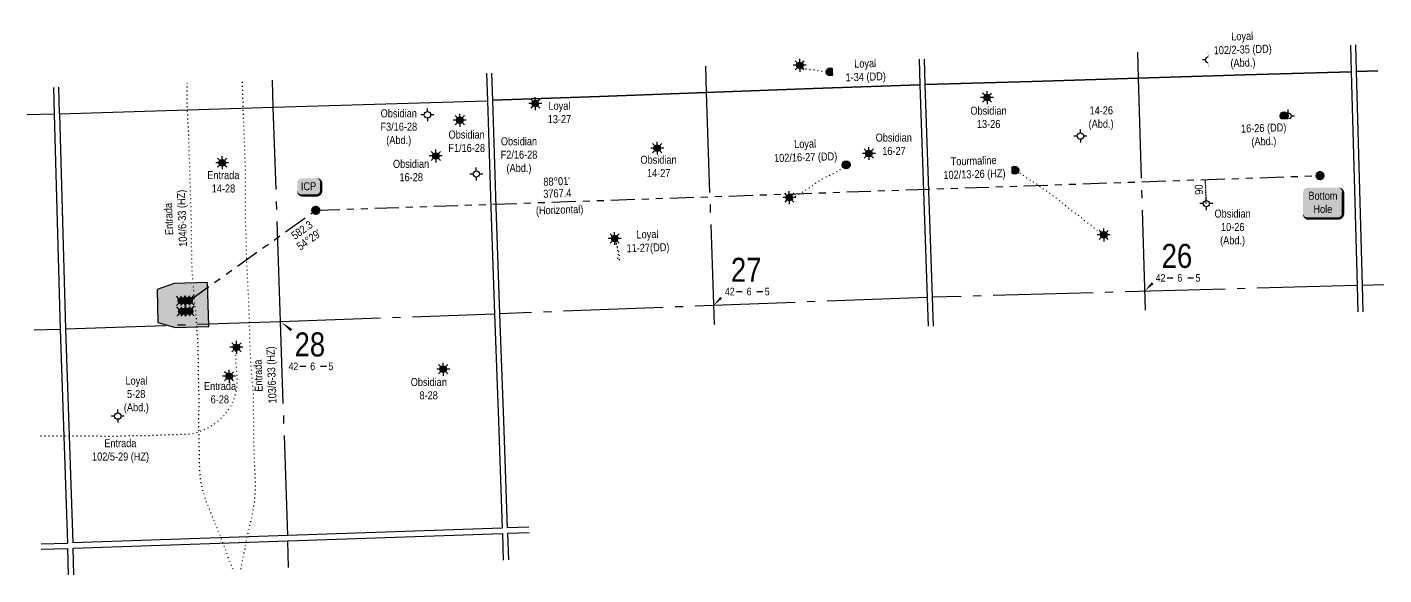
# Model space of a CAD drawing. Extents: x 634445 to 652632, y 5817173 to 5838663.
# Drawn here: x 634445 to 639530, y 5821839 to 5823893 of the extents above; entities that cross this region are included whole.
import ezdxf
from ezdxf.enums import TextEntityAlignment as Align

# ---------------------------------------------------------------- set-up
doc = ezdxf.new("R2010")
doc.units = 0
doc.header["$LTSCALE"] = 5
for name, pattern in [('foc-DOT', [1, 0.2, -0.8]), ('foc-DRILLPATH', [14.75, 6, -1.75, 1.75, -1.75, 1.75, -1.75]), ('foc-QUARTERLINE', [33, 25, -3, 2, -3]), ('foc-TIELINE', [1.875, 1.25, -0.625])]:
    doc.linetypes.add(name, pattern=pattern)
for name, color, linetype in [('10', 1, 'Continuous'), ('9', 3, 'Continuous'), ('AS-DRILL', 8, 'foc-DOT'), ('AS-DRILL-T', 8, 'Continuous'), ('C-WS-S', 8, 'Continuous'), ('CG-NOTES', 7, 'Continuous'), ('F-WS-S', 8, 'Continuous'), ('L-BD', 7, 'Continuous'), ('L-MON', 1, 'Continuous'), ('L-SEC', 7, 'Continuous'), ('L-SECLBL', 7, 'Continuous'), ('L-SECQ', 8, 'foc-QUARTERLINE'), ('P-PDRILLPATH', 12, 'foc-DRILLPATH'), ('P-PROPOSED', 10, 'Continuous'), ('P-PROPOSED-H', 21, 'Continuous'), ('T-TIE', 201, 'foc-TIELINE')]:
    doc.layers.add(name, color=color, linetype=linetype)
doc.layers.add('T-TIE-T', color=201, linetype='Continuous', lineweight=18)
doc.styles.add('80', font='ARIALN.TTF', dxfattribs={"height": 10})
doc.styles.add('80L', font='ARIALN.TTF', dxfattribs={"height": 10})
doc.styles.add('SIMPLEX', font='ARIALN.TTF')

# ---------------------------------------------------------------- blocks, each defined once
blk = doc.blocks.new('GAS')
h = blk.add_hatch(color=255)
h.dxf.hatch_style = 1
edge = h.paths.add_edge_path()
edge.add_arc((0, 0), 0.9, 0, 360)
for p, q in [((-0.81, 0), (-1.62, 0)), ((-0.57, 0.57), (-1.14, 1.14)), ((0, 0.81), (0, 1.62)), ((0.57, 0.57), (1.14, 1.14)), ((1.62, 0), (0.81, 0)), ((-0.57, -0.57), (-1.14, -1.14)), ((0, -0.81), (0, -1.62)), ((1.14, -1.14), (0.57, -0.57))]:
    blk.add_line(p, q)
blk.add_circle((0, 0), 0.8)
blk = doc.blocks.new('GABD')
for p, q in [((-0.81, 0), (-1.62, 0)), ((0, 0.81), (0, 1.62)), ((1.62, 0), (0.81, 0)), ((0, -0.81), (0, -1.62))]:
    blk.add_line(p, q)
blk.add_circle((0, 0), 0.8)
blk = doc.blocks.new('L-SECLBL')
at = {"layer": '9', "color": 7}
for p, q in [((-5.1, -27.8), (-12.3, -27.8)), ((20.7, -27.8), (13.5, -27.8))]:
    blk.add_line(p, q, dxfattribs=at)
at = {"layer": '10', "color": 2, "style": 'SIMPLEX'}
blk.add_attdef('SEC', text='', height=30, dxfattribs=at).set_placement((0, 0), align=Align.MIDDLE)
at = {"layer": '10', "color": 5, "style": '80L'}
blk.add_attdef('TWP', text='', height=9.5, dxfattribs=at).set_placement((-14.4, -27.4), align=Align.MIDDLE_RIGHT)
blk.add_attdef('RGE', text='', height=9.5, dxfattribs=at).set_placement((3.6, -27.4), align=Align.MIDDLE_CENTER)
blk.add_attdef('MER', text='', height=9.5, dxfattribs=at).set_placement((23.2, -27.4), align=Align.MIDDLE_LEFT)
blk = doc.blocks.new('plbh')
at = {"layer": 'L-MON'}
h = blk.add_hatch(color=255, dxfattribs=at)
h.dxf.hatch_style = 1
edge = h.paths.add_edge_path()
edge.add_arc((0, 0), 1.16, 0, 360)
h = blk.add_hatch(color=256, dxfattribs=at)
h.dxf.hatch_style = 1
h.paths.add_polyline_path([(-0.96, 0, 1), (0.96, 0, 1)])
h.paths.add_polyline_path([(0.91, 0, -1), (-0.91, 0, -1)], flags=16)
h.paths.add_polyline_path([(0.45, 0, -1), (-0.45, 0, -1)], flags=0)
h = blk.add_hatch(color=256, dxfattribs=at)
h.dxf.hatch_style = 1
h.paths.add_polyline_path([(-0.45, 0, 1), (0.45, 0, 1)])
h.paths.add_polyline_path([(0.4, 0, -1), (-0.4, 0, -1)], flags=16)
at = {"layer": 'L-MON', "color": 240}
for radius in [0.96, 0.91, 0.45, 0.4]:
    blk.add_circle((0, 0), radius, dxfattribs=at)
blk = doc.blocks.new('BH-Existing')
at = {"layer": 'AS-DRILL-T'}
h = blk.add_hatch(color=256, dxfattribs=at)
h.dxf.hatch_style = 1
edge = h.paths.add_edge_path()
edge.add_arc((0, 0), 0.5, 0, 360)
blk.add_circle((0, 0), 0.5, dxfattribs=at)
blk = doc.blocks.new('*U490')
h = blk.add_hatch(color=255)
edge = h.paths.add_edge_path()
edge.add_line((-9, -11.5), (9, -11.5))
edge.add_arc((9, -5.5), 6, 270, 360)
edge.add_line((15, -5.5), (15, 4))
edge.add_arc((9, 4), 6, 0, 90)
edge.add_line((9, 10), (-9, 10))
edge.add_arc((-9, 4), 6, 90, 180)
edge.add_line((-15, 4), (-15, -5.5))
edge.add_arc((-9, -5.5), 6, 180, 270)
at = {"color": 14, "flags": 128}
blk.add_lwpolyline([(-9, -11.5, 3, 3, 0), (9, -11.5, 3, 3, 0.414214), (15, -5.5, 3, 3, 0), (15, 4, 3, 0, 0.414214), (9, 10, 0, 0, 0), (-9, 10, 0, 0, 0.414214), (-15, 4, 0, 0, 0), (-15, -5.5, 0, 3, 0.414214)], format="xyseb", close=True, dxfattribs=at)
at = {"color": 14, "style": '80'}
blk.add_attdef('ENTER_TEXT_001', (-26.8, -4.9), '', height=10, dxfattribs=at)
blk = doc.blocks.new('*U489')
h = blk.add_hatch(color=255)
edge = h.paths.add_edge_path()
edge.add_line((-19, -20), (19, -20))
edge.add_arc((19, -14), 6, 270, 360)
edge.add_line((25, -14), (25, 12.5))
edge.add_arc((19, 12.5), 6, 0, 90)
edge.add_line((19, 18.5), (-19, 18.5))
edge.add_arc((-19, 12.5), 6, 90, 180)
edge.add_line((-25, 12.5), (-25, -14))
edge.add_arc((-19, -14), 6, 180, 270)
at = {"color": 14, "flags": 128}
blk.add_lwpolyline([(-19, -20, 3, 3, 0), (19, -20, 3, 3, 0.414214), (25, -14, 3, 3, 0), (25, 12.5, 3, 0, 0.414214), (19, 18.5, 0, 0, 0), (-19, 18.5, 0, 0, 0.414214), (-25, 12.5, 0, 0, 0), (-25, -14, 0, 3, 0.414214)], format="xyseb", close=True, dxfattribs=at)
at = {"color": 14, "style": '80'}
blk.add_attdef('ENTER_TEXT_001', (-26.8, -4.9), '', height=10, dxfattribs=at)
blk = doc.blocks.new('WC')
at = {"layer": 'L-MON'}
h = blk.add_hatch(color=255, dxfattribs=at)
h.dxf.hatch_style = 1
edge = h.paths.add_edge_path()
edge.add_arc((0, 0), 0.9, 0, 360)
at = {"layer": 'L-MON', "color": 240, "flags": 128}
for points in [[(-0.62, 0.5), (-1.23, 1.12)], [(0.52, 0.61), (1.13, 1.21)], [(-1.18, -1.18), (-0.56, -0.57)], [(1.16, -1.18), (0.56, -0.57)]]:
    blk.add_lwpolyline(points, dxfattribs=at)
at = {"layer": 'L-MON', "color": 240}
for radius in [0.8, 0.373]:
    blk.add_circle((0, 0), radius, dxfattribs=at)

msp = doc.modelspace()

# ---------------------------------------------------------------- hatches: boundary and pattern name
at = {"layer": 'P-PROPOSED-H'}
h = msp.add_hatch(color=256, dxfattribs=at)
h.dxf.hatch_style = 1
h.paths.add_polyline_path([(635121.341, 5822934.716), (634996.444, 5822931.174), (634932.053, 5822908.655), (634935.577, 5822785.041), (635001.081, 5822766.596), (635126.013, 5822769.826)])

# ---------------------------------------------------------------- linework, layer by layer
at = {"layer": 'AS-DRILL', "ltscale": 3, "flags": 128}
for points in [[(638874.343, 5823769.636), (638874.404, 5823769.617), (638874.865, 5823769.592), (638875.334, 5823769.616), (638875.842, 5823769.682), (638875.906, 5823769.874), (638875.456, 5823770.2), (638874.951, 5823770.365), (638874.426, 5823770.519), (638873.908, 5823770.762), (638873.57, 5823771.012), (638873.432, 5823770.938), (638873.33, 5823770.364), (638873.31, 5823769.703), (638873.29, 5823769.092), (638873.459, 5823768.808), (638874.067, 5823768.546), (638874.434, 5823768.338), (638874.485, 5823768.279), (638874.386, 5823768.266), (638874.145, 5823768.279), (638873.656, 5823768.243), (638873.374, 5823768.325), (638872.99, 5823768.743), (638872.568, 5823769.14), (638872.155, 5823769.547), (638872.021, 5823769.663), (638872.074, 5823769.565), (638872.657, 5823769.153), (638873.715, 5823769.256), (638874.118, 5823769.468), (638874.631, 5823769.725), (638875.028, 5823769.827), (638875.358, 5823769.827), (638875.377, 5823769.518), (638875.172, 5823769.031), (638874.785, 5823768.619), (638874.365, 5823768.606), (638873.524, 5823768.639), (638873.102, 5823768.686), (638872.966, 5823768.882), (638873.161, 5823769.058), (638873.367, 5823769.185), (638873.514, 5823769.29), (638873.622, 5823769.353), (638873.946, 5823769.533), (638874.298, 5823769.804), (638874.665, 5823770.226), (638875.006, 5823770.827), (638875.306, 5823771.496), (638875.575, 5823772.175), (638875.754, 5823772.841), (638875.764, 5823773.482), (638875.644, 5823774.128), (638875.512, 5823774.814), (638875.438, 5823775.603), (638875.4, 5823776.502), (638875.36, 5823777.461), (638875.281, 5823778.389), (638875.119, 5823779.395), (638874.891, 5823780.628), (638874.663, 5823782.172), (638874.472, 5823783.796), (638874.32, 5823785.453), (638874.174, 5823787.239), (638873.996, 5823789.104), (638873.752, 5823791.168), (638873.422, 5823793.408), (638873.081, 5823795.679), (638872.75, 5823797.93), (638872.397, 5823800.29), (638872.068, 5823802.801), (638871.77, 5823805.303), (638871.485, 5823807.705), (638871.481, 5823807.746)], [(637341.04, 5823749.555), (637340.038, 5823746.682), (637339.974, 5823746.49), (637339.378, 5823745.041), (637338.607, 5823744.107), (637338.082, 5823743.61), (637337.53, 5823743.013), (637336.754, 5823742.549), (637335.696, 5823742.466), (637334.515, 5823742.49), (637333.348, 5823742.054), (637332.142, 5823741.566), (637332.023, 5823741.533), (637331.984, 5823741.501), (637331.964, 5823741.491), (637331.976, 5823741.441), (637332.037, 5823741.393), (637332.189, 5823741.358), (637332.399, 5823741.354), (637332.68, 5823741.333), (637333.032, 5823741.254), (637333.465, 5823741.177), (637333.978, 5823741.093), (637334.6, 5823741.022), (637335.342, 5823740.975), (637336.204, 5823740.911), (637337.138, 5823740.82), (637338.153, 5823740.661), (637339.261, 5823740.425), (637340.422, 5823740.091), (637341.654, 5823739.699), (637342.956, 5823739.349), (637344.295, 5823739.06), (637345.594, 5823738.79), (637347.106, 5823738.427), (637348.648, 5823738.064), (637350.299, 5823737.735), (637352.048, 5823737.469), (637353.866, 5823737.245), (637355.703, 5823737.031), (637357.591, 5823736.799), (637359.57, 5823736.56), (637361.688, 5823736.316), (637363.968, 5823736.036), (637366.418, 5823735.741), (637369.039, 5823735.442), (637371.768, 5823735.176), (637374.589, 5823734.883), (637377.49, 5823734.572), (637380.4, 5823734.282), (637383.219, 5823734.019), (637385.937, 5823733.803), (637388.515, 5823733.592), (637390.994, 5823733.338), (637393.435, 5823733.034), (637395.867, 5823732.668), (637398.291, 5823732.263), (637400.644, 5823731.865), (637402.908, 5823731.455), (637405.112, 5823731.033), (637407.265, 5823730.629), (637409.398, 5823730.255), (637411.551, 5823729.871), (637413.775, 5823729.459), (637416.028, 5823729.049), (637418.283, 5823728.608), (637420.568, 5823728.159), (637422.852, 5823727.749), (637425.013, 5823727.415), (637427.021, 5823727.177), (637428.9, 5823726.915), (637430.702, 5823726.56), (637432.425, 5823726.183), (637434.046, 5823725.853), (637435.564, 5823725.59), (637436.961, 5823725.383), (637438.287, 5823725.224), (637439.544, 5823725.012), (637440.673, 5823724.747), (637441.701, 5823724.489), (637442.668, 5823724.289), (637443.583, 5823724.137), (637444.447, 5823724.033), (637445.18, 5823723.946), (637445.723, 5823723.843), (637446.097, 5823723.714), (637446.372, 5823723.573), (637446.627, 5823723.4), (637446.883, 5823723.228), (637447.137, 5823723.076), (637447.402, 5823722.944), (637447.666, 5823722.822), (637448.101, 5823722.655), (637454.354, 5823724.269), (637455.125, 5823724.913)], [(635215.858, 5821859.816), (635214.828, 5821862.923), (635212.806, 5821868.874), (635210.63, 5821874.971), (635208.31, 5821881.173), (635205.847, 5821887.491), (635203.3, 5821893.927), (635200.708, 5821900.531), (635198.155, 5821907.166), (635195.598, 5821913.942), (635193.067, 5821920.828), (635190.459, 5821927.962), (635187.703, 5821935.352), (635184.914, 5821942.84), (635182.154, 5821950.36), (635179.359, 5821958.048), (635176.501, 5821965.815), (635173.532, 5821973.639), (635170.412, 5821981.497), (635167.17, 5821989.412), (635163.852, 5821997.515), (635160.5, 5822005.747), (635157.097, 5822013.997), (635153.602, 5822022.345), (635150.081, 5822030.872), (635146.652, 5822039.342), (635143.185, 5822048.07), (635139.707, 5822056.838), (635136.206, 5822065.676), (635134.559, 5822069.848), (635128.507, 5822084.941), (635128.258, 5822085.563), (635124.945, 5822093.817), (635121.381, 5822102.782), (635117.886, 5822111.77), (635114.569, 5822120.834), (635111.381, 5822129.941), (635110.997, 5822131.05), (635108.351, 5822139.103), (635105.61, 5822148.284), (635103.096, 5822157.602), (635100.79, 5822166.966), (635098.918, 5822175.563), (635098.742, 5822176.408), (635096.972, 5822185.919), (635095.541, 5822195.449), (635094.399, 5822205.039), (635093.503, 5822214.446), (635092.373, 5822230.879), (635092.227, 5822233.676), (635091.491, 5822252.613), (635091.156, 5822271.851), (635091.13, 5822275.662), (635090.879, 5822291.142), (635090.564, 5822310.401), (635090.436, 5822321.512), (635090.355, 5822329.424), (635090.081, 5822348.614), (635089.718, 5822366.822), (635089.698, 5822367.451), (635089.162, 5822386.404), (635088.787, 5822405.311), (635088.777, 5822411.884), (635088.902, 5822424.203), (635089.201, 5822443.011), (635089.398, 5822456.593), (635089.475, 5822461.928), (635089.569, 5822480.9), (635089.486, 5822499.716), (635089.382, 5822512.369), (635089.267, 5822518.438), (635088.78, 5822537.392), (635088.32, 5822556.147), (635088.285, 5822558.297), (635088.008, 5822574.936), (635087.861, 5822593.27), (635087.862, 5822593.9), (635087.676, 5822612.513), (635087.438, 5822626.562), (635087.368, 5822631.192), (635087.043, 5822650.091), (635086.774, 5822661.228), (635086.577, 5822669.006), (635086.166, 5822687.802), (635085.984, 5822695.09), (635085.528, 5822706.771), (635084.521, 5822725.409), (635084.239, 5822730.083), (635083.388, 5822744.244), (635082.151, 5822762.855), (635082.012, 5822764.811), (635080.84, 5822781.643), (635080.181, 5822791.118), (635079.53, 5822799.682), (635078.66, 5822810.21), (635076.872, 5822828.845), (635076.303, 5822834.42), (635075.023, 5822847.857), (635074.233, 5822856.727), (635073.35, 5822866.705), (635071.591, 5822885.36), (635070.984, 5822891.525), (635070.694, 5822894.467), (635068.789, 5822913.678), (635068.702, 5822914.566), (635067.062, 5822932.944), (635065.875, 5822948.966), (635065.657, 5822952.161), (635064.541, 5822971.095), (635063.971, 5822983.274), (635063.696, 5822990.339), (635063.092, 5823006.898), (635062.978, 5823009.636), (635062.352, 5823028.916), (635062.084, 5823041.333), (635061.986, 5823048.183), (635061.764, 5823067.305), (635061.708, 5823075.418), (635061.687, 5823086.602), (635061.679, 5823099.048), (635061.659, 5823105.94), (635061.502, 5823125.254), (635061.411, 5823132.855), (635061.268, 5823144.446), (635061.104, 5823156.437), (635060.982, 5823163.736), (635060.601, 5823182.824), (635060.436, 5823190.542), (635060.197, 5823202.03), (635059.552, 5823221.249), (635059.391, 5823224.896), (635058.768, 5823240.444), (635058.51, 5823247.95), (635058.113, 5823259.673), (635057.486, 5823278.973), (635057.362, 5823282.711), (635056.874, 5823298.094), (635056.349, 5823317.016), (635056.34, 5823317.286), (635055.884, 5823336.571), (635055.447, 5823350.935), (635055.257, 5823355.871), (635054.419, 5823375.175), (635053.923, 5823385.894), (635053.532, 5823394.456), (635052.836, 5823413.734), (635052.399, 5823431.389), (635052.359, 5823433.039), (635051.852, 5823452.342), (635051.247, 5823471.563), (635051.092, 5823475.98), (635050.621, 5823490.823), (635049.947, 5823510.011), (635049.452, 5823521.361), (635049.078, 5823529.353), (635048.021, 5823548.64), (635046.815, 5823567.592), (635046.794, 5823567.952), (635045.856, 5823587.252), (635045.068, 5823606.577), (635044.792, 5823613.362), (635044.601, 5823625.872), (635044.646, 5823645.132), (635044.869, 5823658.835), (635045.044, 5823664.263), (635045.712, 5823682.819)], [(635246.24, 5821860.846), (635246.523, 5821862.204), (635247.903, 5821868.799), (635249.344, 5821875.716), (635250.768, 5821882.822), (635252.188, 5821890.089), (635253.662, 5821897.527), (635255.212, 5821905.128), (635256.796, 5821912.92), (635258.406, 5821920.822), (635260.114, 5821928.808), (635261.82, 5821936.853), (635263.492, 5821945.058), (635265.04, 5821953.379), (635266.475, 5821961.766), (635267.967, 5821970.266), (635269.644, 5821978.941), (635271.528, 5821987.732), (635273.618, 5821996.64), (635275.807, 5822005.58), (635278.043, 5822014.623), (635280.187, 5822023.752), (635282.237, 5822032.989), (635283.353, 5822038.075), (635284.275, 5822042.305), (635286.31, 5822051.701), (635288.295, 5822061.086), (635291.008, 5822074.534), (635294.44, 5822093.578), (635297.269, 5822112.733), (635299.358, 5822131.875), (635300.672, 5822151.164), (635301.224, 5822170.51), (635300.972, 5822189.671), (635300.246, 5822208.938), (635299.388, 5822228.26), (635298.375, 5822247.418), (635297.338, 5822266.706), (635296.571, 5822285.991), (635296.034, 5822305.304), (635295.575, 5822324.639), (635295.257, 5822343.978), (635295.069, 5822363.321), (635294.851, 5822382.664), (635294.613, 5822401.996), (635294.456, 5822421.3), (635294.169, 5822440.6), (635293.791, 5822459.927), (635293.645, 5822478.892), (635293.615, 5822497.629), (635293.098, 5822516.582), (635291.852, 5822535.513), (635290.211, 5822554.272), (635288.458, 5822573.097), (635286.926, 5822591.89), (635285.729, 5822610.522), (635284.585, 5822629.366), (635283.474, 5822648.131), (635282.521, 5822666.96), (635281.567, 5822685.83), (635280.631, 5822704.75), (635280.144, 5822723.724), (635279.907, 5822742.696), (635279.461, 5822761.311), (635278.915, 5822780.233), (635278.363, 5822799.045), (635277.676, 5822817.693), (635276.919, 5822836.658), (635276.27, 5822855.688), (635275.573, 5822874.655), (635274.61, 5822893.815), (635273.528, 5822912.621), (635272.509, 5822931.628), (635271.524, 5822950.527), (635270.518, 5822969.465), (635269.661, 5822988.428), (635268.824, 5823007.381), (635267.96, 5823026.274), (635267.462, 5823045.577), (635267.204, 5823064.929), (635266.816, 5823084.256), (635266.268, 5823103.598), (635265.51, 5823122.924), (635264.701, 5823142.288), (635264.102, 5823161.629), (635263.849, 5823180.81), (635263.812, 5823200.128), (635263.844, 5823219.458), (635263.946, 5823238.81), (635264.018, 5823258.141), (635264.03, 5823277.49), (635264.011, 5823296.859), (635263.962, 5823316.206), (635263.814, 5823335.551), (635263.491, 5823354.73), (635262.998, 5823373.894), (635262.399, 5823393.254), (635261.721, 5823412.583), (635261.164, 5823431.885), (635260.639, 5823451.098), (635259.981, 5823470.427), (635259.195, 5823489.701), (635258.299, 5823508.973), (635257.351, 5823528.283), (635256.464, 5823547.585), (635255.756, 5823566.893), (635255.178, 5823586.224), (635254.611, 5823605.546), (635254.072, 5823624.898), (635253.595, 5823644.203), (635253.076, 5823663.556), (635252.478, 5823682.877), (635252.292, 5823689.565)], [(639171.005, 5823559.037), (639171.034, 5823559.058), (639171.091, 5823559.16), (639171.189, 5823559.233), (639171.365, 5823559.058), (639171.485, 5823559.062), (639171.512, 5823558.823), (639171.445, 5823558.721), (639171.582, 5823558.515), (639171.499, 5823558.282), (639171.432, 5823558.18), (639171.578, 5823557.985), (639171.485, 5823557.751), (639171.632, 5823557.556), (639171.619, 5823557.315), (639171.367, 5823557.047), (639171.275, 5823556.814), (639171.058, 5823556.377), (639171.001, 5823556.276), (639170.862, 5823555.931), (639170.6, 5823555.673), (639170.359, 5823555.705), (639170.238, 5823555.731), (639170.171, 5823555.629), (639170.145, 5823555.508), (639169.991, 5823555.314), (639169.569, 5823555.06), (639169.328, 5823555.073), (639169.076, 5823554.805), (639168.804, 5823554.556), (639168.65, 5823554.371), (639168.227, 5823554.118), (639167.737, 5823554.133), (639167.366, 5823554.161), (639167.124, 5823554.213), (639166.766, 5823554.132), (639166.396, 5823554.121), (639166.148, 5823554.393), (639165.73, 5823554.64), (639165.376, 5823554.759), (639164.92, 5823554.925), (639164.614, 5823555.136), (639164.131, 5823555.231), (639163.641, 5823555.205), (639163.153, 5823555.14), (639162.679, 5823555.245), (639162.28, 5823555.543), (639161.945, 5823555.683), (639161.556, 5823555.981), (639161.135, 5823556.308), (639160.715, 5823556.635), (639160.304, 5823556.972), (639159.884, 5823557.299), (639159.463, 5823557.626), (639159.043, 5823557.953), (639158.633, 5823558.28), (639158.212, 5823558.607), (639157.792, 5823558.934), (639157.371, 5823559.261), (639156.961, 5823559.589), (639156.541, 5823559.916), (639156.223, 5823560.166)], [(637301.72, 5823253.416), (637301.983, 5823253.014), (637303.816, 5823251), (637306.488, 5823248.381), (637308.297, 5823246.506), (637310.431, 5823246.412), (637312.279, 5823247.139), (637314.517, 5823248.209), (637315.517, 5823249.2), (637315.563, 5823249.331), (637315.618, 5823249.493), (637315.732, 5823249.697), (637315.914, 5823249.943), (637316.155, 5823250.25), (637316.474, 5823250.61), (637316.852, 5823251.002), (637317.289, 5823251.426), (637317.785, 5823251.881), (637318.399, 5823252.41), (637319.13, 5823253.043), (637319.947, 5823253.789), (637320.872, 5823254.628), (637321.885, 5823255.529), (637322.957, 5823256.443), (637324.03, 5823257.336), (637325.104, 5823258.19), (637326.207, 5823259.094), (637327.319, 5823260.029), (637328.442, 5823260.914), (637329.556, 5823261.769), (637330.669, 5823262.644), (637331.854, 5823263.491), (637333.268, 5823264.365), (637336.475, 5823266.124), (637340.573, 5823268.192), (637342.791, 5823269.281), (637344.929, 5823270.347), (637346.907, 5823271.389), (637348.795, 5823272.457), (637350.79, 5823273.649), (637352.891, 5823274.935), (637355.021, 5823276.261), (637357.141, 5823277.607), (637359.31, 5823278.955), (637361.499, 5823280.323), (637365.902, 5823283.2), (637367.901, 5823284.562), (637370.026, 5823286.049), (637372.152, 5823287.515), (637374.209, 5823288.929), (637376.238, 5823290.312), (637380.376, 5823293.011), (637384.656, 5823295.685), (637388.826, 5823298.344), (637392.743, 5823301.097), (637394.59, 5823302.504), (637396.466, 5823303.963), (637398.421, 5823305.474), (637400.445, 5823306.987), (637402.549, 5823308.503), (637406.961, 5823311.44), (637411.438, 5823314.189), (637415.85, 5823316.797), (637420.292, 5823319.385), (637424.624, 5823321.99), (637428.786, 5823324.579), (637432.765, 5823326.933), (637436.581, 5823329.072), (637440.287, 5823331.207), (637444.276, 5823333.251), (637448.799, 5823335.172), (637453.282, 5823337.081), (637457.317, 5823338.906), (637459.192, 5823339.764), (637461.114, 5823340.684), (637463.125, 5823341.667), (637465.185, 5823342.661), (637467.285, 5823343.666), (637469.396, 5823344.652), (637471.495, 5823345.677), (637475.872, 5823348.133), (637480.421, 5823350.835), (637484.873, 5823353.423), (637489.127, 5823355.956), (637493.2, 5823358.512), (637497.034, 5823361.022), (637500.48, 5823363.469), (637502.884, 5823365.324), (637503.548, 5823365.865), (637506.296, 5823368.241), (637508.766, 5823370.538), (637510.98, 5823372.708), (637513.087, 5823374.814), (637514.805, 5823376.517)], [(638480.443, 5823113.601), (638480.422, 5823113.631), (638478.439, 5823114.97), (638477.428, 5823115.329), (638477.277, 5823115.334), (638477.112, 5823115.169), (638476.691, 5823114.575), (638475.544, 5823114.44), (638474.745, 5823114.745), (638474.639, 5823115.252), (638474.616, 5823115.351), (638474.584, 5823115.4), (638474.492, 5823115.447), (638474.199, 5823115.568), (638473.803, 5823115.746), (638473.296, 5823115.951), (638472.728, 5823116.203), (638472.056, 5823116.572), (638471.291, 5823117.069), (638470.423, 5823117.622), (638469.494, 5823118.233), (638468.532, 5823118.894), (638467.53, 5823119.613), (638466.436, 5823120.359), (638465.273, 5823121.094), (638464.029, 5823121.845), (638462.712, 5823122.695), (638461.36, 5823123.693), (638460.064, 5823124.833), (638458.745, 5823126.073), (638457.344, 5823127.35), (638455.923, 5823128.667), (638454.419, 5823130.041), (638452.823, 5823131.512), (638451.166, 5823132.981), (638449.469, 5823134.469), (638447.779, 5823136.057), (638446.025, 5823137.763), (638444.449, 5823139.235), (638442.121, 5823141.384), (638440.079, 5823143.341), (638437.956, 5823145.316), (638435.717, 5823147.207), (638433.379, 5823149.036), (638431.196, 5823150.679), (638428.362, 5823152.701), (638425.755, 5823154.491), (638423.179, 5823156.262), (638420.694, 5823157.986), (638418.239, 5823159.73), (638415.709, 5823161.602), (638413.184, 5823163.655), (638410.665, 5823165.858), (638408.093, 5823168.139), (638405.409, 5823170.477), (638402.572, 5823172.9), (638399.706, 5823175.312), (638396.983, 5823177.608), (638394.323, 5823179.817), (638391.593, 5823182.023), (638388.783, 5823184.226), (638385.883, 5823186.437), (638382.893, 5823188.646), (638379.854, 5823190.802), (638376.858, 5823192.88), (638373.893, 5823194.949), (638370.845, 5823197.095), (638368.144, 5823198.992), (638365.32, 5823201.015), (638362.454, 5823203.077), (638359.529, 5823205.147), (638356.65, 5823207.319), (638353.899, 5823209.544), (638351.27, 5823211.734), (638348.663, 5823213.854), (638346.036, 5823215.953), (638343.329, 5823218.07), (638340.603, 5823220.156), (638337.744, 5823222.328), (638334.906, 5823224.491), (638332.137, 5823226.646), (638329.409, 5823228.802), (638326.597, 5823231.066), (638323.651, 5823233.476), (638320.538, 5823236.1), (638317.475, 5823238.726), (638314.403, 5823241.302), (638311.244, 5823243.805), (638308.045, 5823246.297), (638304.857, 5823248.739), (638301.704, 5823251.062), (638298.539, 5823253.405), (638295.427, 5823255.679), (638292.346, 5823257.914), (638289.337, 5823260.102), (638286.339, 5823262.23), (638283.332, 5823264.327), (638280.336, 5823266.405), (638277.349, 5823268.513), (638274.321, 5823270.67), (638271.198, 5823272.954), (638268.229, 5823275.143), (638265.364, 5823277.185), (638262.603, 5823279.1), (638259.903, 5823280.977), (638257.193, 5823282.894), (638254.512, 5823284.791), (638251.831, 5823286.709), (638249.157, 5823288.747), (638246.497, 5823290.945), (638243.855, 5823293.224), (638241.252, 5823295.544), (638238.703, 5823297.716), (638235.999, 5823299.723), (638233.152, 5823301.535), (638230.276, 5823303.267), (638227.514, 5823304.902), (638224.734, 5823306.486), (638221.901, 5823308.139), (638218.996, 5823309.86), (638216.08, 5823311.63), (638213.203, 5823313.411), (638210.408, 5823315.125), (638207.714, 5823316.812), (638205.112, 5823318.452), (638202.541, 5823320.063), (638199.846, 5823321.77), (638196.966, 5823323.661), (638193.932, 5823325.668), (638190.833, 5823327.853), (638187.832, 5823330.081), (638184.893, 5823332.28), (638182.014, 5823334.432), (638179.218, 5823336.526), (638176.544, 5823338.544), (638173.994, 5823340.425), (638171.568, 5823342.191), (638169.215, 5823343.859), (638166.824, 5823345.455), (638164.395, 5823347.01), (638161.999, 5823348.436), (638160.065, 5823349.517), (638159.698, 5823349.716), (638157.45, 5823350.916), (638155.224, 5823352.028), (638153.264, 5823352.987), (638147.838, 5823355.65), (638146.71, 5823356.205)], [(636647.217, 5823100.127), (636653.155, 5823080.41), (636653.637, 5823079.034), (636654.429, 5823077.037), (636654.962, 5823075.643), (636655.553, 5823074.01), (636656.091, 5823072.126), (636656.166, 5823070.327), (636655.873, 5823067.497), (636655.951, 5823064.618), (636656.783, 5823060.662), (636657.526, 5823057.653), (636657.946, 5823054.404), (636658.457, 5823050.799), (636658.695, 5823049.555), (636658.874, 5823048.63), (636659.485, 5823045.668), (636659.743, 5823043.455), (636659.859, 5823040.977), (636659.962, 5823039.589), (636660.04, 5823038.341), (636660.066, 5823036.861), (636660.093, 5823035.301), (636660.116, 5823033.931), (636660.047, 5823032.589), (636659.747, 5823031.259), (636659.422, 5823030.469), (636659.036, 5823029.656), (636658.495, 5823028.399), (636658.043, 5823027.145), (636657.739, 5823025.975), (636657.602, 5823024.57), (636657.641, 5823023.281), (636659.7, 5823019.442), (636660.496, 5823018.936), (636661.229, 5823018.529), (636661.829, 5823018.207), (636662.308, 5823017.921), (636663.017, 5823017.663), (636663.344, 5823017.763), (636663.665, 5823018.053), (636663.992, 5823018.473), (636664.326, 5823019.014), (636664.636, 5823019.644), (636664.945, 5823020.344), (636665.241, 5823021.123), (636665.513, 5823022.042), (636665.761, 5823023.1), (636665.975, 5823024.257), (636666.166, 5823025.543), (636666.272, 5823026.967), (636666.336, 5823030.091), (636666.173, 5823033.447), (636665.788, 5823036.857), (636665.362, 5823040.316), (636664.741, 5823043.608), (636664.32, 5823045.236), (636663.456, 5823048.301), (636662.5, 5823051.423), (636660.781, 5823056.563), (636658.951, 5823061.729), (636657.831, 5823064.966), (636657.367, 5823066.392), (636656.612, 5823068.83), (636655.974, 5823071.032), (636655.369, 5823073.144), (636654.868, 5823075.13), (636654.658, 5823076.094), (636654.295, 5823077.833), (636653.986, 5823079.425), (636653.653, 5823080.805), (636653.305, 5823082.055), (636653.041, 5823083.158), (636652.713, 5823084.708), (636652.37, 5823086.098), (636651.982, 5823087.327), (636651.587, 5823088.475), (636651.292, 5823089.587), (636651.02, 5823090.639), (636650.71, 5823091.62), (636650.464, 5823092.463), (636650.27, 5823093.237), (636650.167, 5823093.984), (636650.19, 5823094.845), (636650.262, 5823095.428), (636650.336, 5823095.95), (636650.381, 5823096.452)], [(635229.903, 5822691.448), (635229.912, 5822691.498), (635229.87, 5822691.577), (635229.816, 5822691.685), (635229.801, 5822691.845), (635229.793, 5822692.105), (635229.872, 5822692.467), (635229.969, 5822692.911), (635230.029, 5822693.242), (635229.977, 5822693.291), (635229.747, 5822693.314), (635229.456, 5822693.345), (635229.004, 5822693.391), (635228.323, 5822693.411), (635227.576, 5822693.298), (635227.259, 5822693.198), (635227.142, 5822693.095), (635227.096, 5822692.973), (635227.02, 5822692.821), (635226.982, 5822692.449), (635227.008, 5822691.92), (635226.964, 5822691.398), (635226.789, 5822691.213), (635226.373, 5822691.4), (635225.962, 5822691.448), (635225.666, 5822691.309), (635225.41, 5822691.161), (635225.459, 5822690.872), (635225.81, 5822690.523), (635226.226, 5822690.325), (635226.618, 5822690.277), (635226.989, 5822690.239), (635227.203, 5822690.115), (635227.448, 5822690.273), (635227.606, 5822690.678), (635227.431, 5822691.172), (635227.212, 5822691.466), (635226.983, 5822691.419), (635226.6, 5822691.497), (635226.133, 5822691.733), (635225.63, 5822692.158), (635225.36, 5822692.49), (635225.012, 5822692.74), (635224.777, 5822692.893), (635224.703, 5822693.03), (635224.716, 5822693.251), (635224.752, 5822693.402), (635224.79, 5822693.453), (635224.84, 5822693.445), (635224.979, 5822693.169), (635225.112, 5822692.403), (635225.179, 5822691.184), (635225.209, 5822689.564), (635225.189, 5822687.593), (635225.18, 5822685.241), (635225.207, 5822682.701), (635225.23, 5822679.98), (635225.292, 5822676.971), (635225.436, 5822673.534), (635225.67, 5822669.789), (635225.967, 5822665.636), (635226.273, 5822661.163), (635226.602, 5822656.261), (635226.917, 5822650.848), (635227.133, 5822645.062), (635227.29, 5822638.924), (635227.534, 5822632.549), (635227.913, 5822625.687), (635228.398, 5822618.608), (635228.966, 5822611.132), (635229.57, 5822603.427), (635230.153, 5822595.461), (635230.594, 5822587.221), (635230.785, 5822578.642), (635230.873, 5822570.151), (635230.925, 5822561.539), (635230.732, 5822553.099), (635230.094, 5822544.476), (635229.039, 5822536.4), (635227.424, 5822527.977), (635225.497, 5822519.644), (635223.406, 5822511.097), (635221.087, 5822502.792), (635218.292, 5822494.374), (635215.05, 5822486.181), (635211.233, 5822478.131), (635207.008, 5822470.329), (635202.501, 5822462.589), (635197.6, 5822454.986), (635192.279, 5822447.701), (635186.656, 5822440.817), (635180.804, 5822434.235), (635174.496, 5822427.801), (635168.028, 5822421.731), (635161.334, 5822415.855), (635154.341, 5822410.24), (635146.965, 5822404.743), (635139.341, 5822399.508), (635131.505, 5822394.628), (635123.45, 5822390.081), (635115.134, 5822385.866), (635106.608, 5822381.985), (635097.894, 5822378.388), (635089.14, 5822375.08), (635080.16, 5822372.006), (635070.956, 5822369.355), (635061.473, 5822367.325), (635052.06, 5822365.998), (635046.97, 5822365.573), (635037.111, 5822365.073), (635027.843, 5822364.841), (635008.726, 5822364.46), (634989.703, 5822363.961), (634970.523, 5822363.327), (634951.387, 5822362.575), (634932.371, 5822361.836), (634913.349, 5822360.957), (634894.433, 5822360.182), (634875.146, 5822359.815), (634856.036, 5822359.834), (634836.817, 5822359.849), (634817.579, 5822359.504), (634798.609, 5822358.857), (634779.429, 5822358.263), (634760.25, 5822357.929), (634741.05, 5822357.966), (634721.862, 5822358.262), (634702.83, 5822358.683), (634683.755, 5822358.883), (634664.623, 5822359.002), (634645.305, 5822359.314), (634626.103, 5822359.41), (634606.916, 5822359.337), (634587.845, 5822359.397), (634568.483, 5822359.508), (634549.119, 5822359.359), (634530.037, 5822359.128), (634511.032, 5822359.01), (634491.69, 5822358.782), (634484.332, 5822358.543)]]:
    msp.add_lwpolyline(points, dxfattribs=at)
at = {"layer": 'L-SEC'}
for p, q in [((639404.838, 5823825.162), (639408.116, 5823725.216)), ((639428.218, 5823725.849), (639424.939, 5823825.818)), ((637788.036, 5823772.367), (637791.264, 5823676.725)), ((637811.366, 5823677.328), (637808.135, 5823773.023)), ((636166.909, 5823719.431), (636170.125, 5823617.817)), ((636190.223, 5823618.547), (636187.009, 5823720.087)), ((639008.93, 5823713.246), (638609.745, 5823701.275)), ((638609.745, 5823701.275), (639008.93, 5823713.246)), ((639408.116, 5823725.216), (639008.93, 5823713.246)), ((639008.93, 5823713.246), (639408.116, 5823725.216)), ((639408.116, 5823725.216), (639418.984, 5823324.877)), ((639428.218, 5823725.849), (639508.067, 5823728.366)), ((639508.067, 5823728.366), (639428.218, 5823725.849)), ((639439.085, 5823325.494), (639428.218, 5823725.849)), ((634543.927, 5823666.434), (634546.259, 5823566.814)), ((634566.364, 5823567.429), (634564.032, 5823667.091)), ((636990.744, 5823647.636), (637391.004, 5823662.181)), ((637391.004, 5823662.181), (636990.744, 5823647.636)), ((637391.004, 5823662.181), (637791.264, 5823676.725)), ((637791.264, 5823676.725), (637391.004, 5823662.181)), ((637791.264, 5823676.725), (637805.09, 5823278.069)), ((638210.557, 5823689.301), (637811.366, 5823677.328)), ((637811.366, 5823677.328), (638210.557, 5823689.301)), ((637825.193, 5823278.652), (637811.366, 5823677.328)), ((638609.745, 5823701.275), (638210.557, 5823689.301)), ((638210.557, 5823689.301), (638609.745, 5823701.275)), ((635367.555, 5823591.951), (636170.035, 5823616.496)), ((636170.125, 5823617.817), (636183.471, 5823217.676)), ((636190.223, 5823618.547), (636590.483, 5823633.092)), ((636590.483, 5823633.092), (636190.223, 5823618.547)), ((636203.568, 5823218.424), (636190.223, 5823618.547)), ((636590.483, 5823633.092), (636990.744, 5823647.636)), ((636990.744, 5823647.636), (636590.483, 5823633.092)), ((634546.259, 5823566.814), (634445.2, 5823563.536)), ((634546.259, 5823566.814), (634569.191, 5822760.693)), ((634566.364, 5823567.429), (635367.555, 5823591.951)), ((634566.364, 5823567.411), (634589.29, 5822761.386)), ((639418.984, 5823324.877), (639429.85, 5822924.538)), ((639449.953, 5822925.139), (639439.085, 5823325.494)), ((637805.09, 5823278.069), (637818.915, 5822879.413)), ((637839.019, 5822879.975), (637825.193, 5823278.652)), ((636183.471, 5823217.676), (636196.817, 5822817.535)), ((636216.913, 5822818.302), (636203.568, 5823218.424)), ((639429.85, 5822924.538), (639432.685, 5822824.577)), ((639452.786, 5822825.247), (639449.953, 5822925.139)), ((637818.915, 5822879.413), (637822.721, 5822770.842)), ((637842.821, 5822771.513), (637839.019, 5822879.975)), ((636196.817, 5822817.535), (636211.308, 5822415.827)), ((636231.404, 5822416.57), (636216.913, 5822818.302)), ((634569.191, 5822760.693), (634596.858, 5821958.41)), ((634589.29, 5822761.386), (634616.957, 5821959.108)), ((636211.308, 5822415.827), (636225.8, 5822014.12)), ((636245.896, 5822014.836), (636231.404, 5822416.57)), ((635421.789, 5821966.923), (635824.729, 5821980.524)), ((635824.025, 5822000.623), (635422.198, 5821987.061)), ((636225.8, 5822014.12), (635824.025, 5822000.623)), ((635824.729, 5821980.524), (636226.523, 5821994.022)), ((636226.523, 5821994.022), (636229.99, 5821894.186)), ((636325.736, 5822017.681), (636245.896, 5822014.836)), ((636246.621, 5821994.738), (636326.461, 5821997.583)), ((636250.089, 5821894.868), (636246.621, 5821994.738)), ((634497.438, 5821954.962), (634596.853, 5821958.413)), ((634498.091, 5821934.858), (634597.551, 5821938.311)), ((634600.573, 5821838.963), (634597.551, 5821938.311)), ((634620.673, 5821839.644), (634617.65, 5821939.008))]:
    msp.add_line(p, q, dxfattribs=at)
for points in [[(635422.198, 5821987.061), (635019.814, 5821973.092), (634616.957, 5821959.108)], [(634617.65, 5821939.008), (635020.481, 5821952.992), (635421.789, 5821966.923)]]:
    msp.add_lwpolyline(points, dxfattribs=at)
at = {"layer": 'L-SECLBL', "flags": 128}
for points in [[(638633.536, 5822902.231, 0, 10, 0), (638663.909, 5822932.975, 0, 0, 0)], [(637017.543, 5822848.843, 0, 10, 0), (637046.645, 5822878.367, 0, 0, 0)], [(635394.89, 5822789.13, 0, 10, 0), (635435.401, 5822756.541, 0, 0, 0)]]:
    msp.add_lwpolyline(points, format="xyseb", dxfattribs=at)
at = {"layer": 'L-SECQ', "ltscale": 3}
for p, q in [((638606.499, 5823799.093), (638609.745, 5823701.275)), ((636987.529, 5823746.227), (636990.744, 5823647.636)), ((635367.518, 5823593.037), (635365.156, 5823693.25)), ((638609.745, 5823701.275), (638636.639, 5822798.008)), ((636990.744, 5823647.636), (637021.057, 5822744.085)), ((635394.89, 5822789.13), (635367.518, 5823593.037)), ((639429.85, 5822924.538), (637839.019, 5822879.975)), ((639449.953, 5822925.139), (639530.298, 5822927.541)), ((637818.915, 5822879.413), (636216.913, 5822818.302)), ((635394.89, 5822789.13), (636196.817, 5822817.535)), ((634471.382, 5822757.32), (634569.191, 5822760.693)), ((634589.29, 5822761.386), (635394.89, 5822789.13)), ((635422.198, 5821987.061), (635394.89, 5822789.13)), ((635425.178, 5821866.91), (635421.789, 5821966.923))]:
    msp.add_line(p, q, dxfattribs=at)
at = {"layer": 'P-PDRILLPATH', "ltscale": 3}
for p, q in [((635527.098, 5823205.876), (639291.098, 5823335.876)), ((635053.244, 5822867.799), (635527.098, 5823205.876))]:
    msp.add_line(p, q, dxfattribs=at)
at = {"layer": 'P-PROPOSED', "flags": 128}
msp.add_lwpolyline([(635121.341, 5822934.716), (634996.444, 5822931.174), (634932.053, 5822908.655), (634935.577, 5822785.041), (635001.081, 5822766.596), (635126.013, 5822769.826)], close=True, dxfattribs=at)
at = {"layer": 'T-TIE'}
msp.add_line((638864.74, 5823230.877), (638861.626, 5823321.043), dxfattribs=at)

# ---------------------------------------------------------------- block references
at = {"layer": 'AS-DRILL-T', "xscale": 29.99115960000014, "yscale": 29.99115960000014, "zscale": 29.99115960000014}
for p in [(637455.125, 5823724.913), (639156.223, 5823560.166), (637514.805, 5823376.517), (638146.71, 5823356.205)]:
    msp.add_blockref('BH-Existing', p, dxfattribs=at)
at = {"layer": 'C-WS-S', "xscale": 14.99557980000007, "yscale": 14.99557980000007, "zscale": 14.99557980000007}
for p in [(638043.01, 5823628.453), (636066.898, 5823543.633), (636806.67, 5823438.761), (635976.901, 5823409.524), (637600.116, 5823418.815), (636004.671, 5822610.112)]:
    msp.add_blockref('GAS', p, dxfattribs=at)
at = {"layer": 'CG-NOTES'}
ref = msp.add_blockref('*U490', (635502.442, 5823296.067), dxfattribs=dict(at, xscale=2.999115960000018, yscale=2.999115960000018, zscale=2.999115960000018))
ref.add_attrib('ENTER_TEXT_001', 'ICP', (635471.162, 5823281.041), dxfattribs={"layer": '0', "color": 14, "height": 29.9912, "style": '80'})
ref = msp.add_blockref('*U489', (639302.204, 5823235.184), dxfattribs=dict(at, xscale=2.998549230000015, yscale=2.998549230000015, zscale=2.998549230000015))
ref.add_attrib('ENTER_TEXT_001', 'Bottom', (639247.622, 5823245.424), dxfattribs={"layer": '0', "color": 14, "height": 29.9855, "style": '80'})
ref.add_attrib('ENTER_TEXT_002', 'Hole', (639266.317, 5823195.449), dxfattribs={"layer": '0', "color": 14, "height": 29.9855, "style": '80'})
at = {"layer": 'F-WS-S', "color": 3, "xscale": 14.99557980000007, "yscale": 14.99557980000007, "zscale": 14.99557980000007}
msp.add_blockref('GAS', (637341.04, 5823749.555), dxfattribs=at)
at = {"layer": 'F-WS-S', "xscale": 14.99557980000007, "yscale": 14.99557980000007, "zscale": 14.99557980000007}
for name, p in [('GABD', (638874.343, 5823769.636)), ('GAS', (636349.72, 5823605.953)), ('GABD', (635945.508, 5823563.852)), ('GABD', (639171.005, 5823559.037)), ('GABD', (638392.892, 5823484.136)), ('GAS', (635176.125, 5823384.205)), ('GABD', (636128.653, 5823341.923)), ('GAS', (637301.72, 5823253.416)), ('GABD', (638864.74, 5823230.877)), ('GAS', (636647.217, 5823100.127)), ('GAS', (638480.443, 5823113.601)), ('GAS', (635229.827, 5822692.107)), ('GAS', (635202.117, 5822583.621)), ('GABD', (634785.005, 5822434.305))]:
    msp.add_blockref(name, p, dxfattribs=at)
at = {"layer": 'L-MON'}
for name, p, xscale, yscale, zscale in [('plbh', (639291.098, 5823335.876), 14.99557980000006, 14.99557980000006, 14.99557980000006), ('plbh', (635527.098, 5823205.876), 14.99557980000006, 14.99557980000006, 14.99557980000006), ('WC', (635023.265, 5822866.931), 14.99557980000004, 14.99557980000004, 14.99557980000004), ('WC', (635024.396, 5822826.948), 14.99557980000004, 14.99557980000004, 14.99557980000004), ('WC', (635038.246, 5822867.338), 14.99557980000004, 14.99557980000004, 14.99557980000004), ('WC', (635039.385, 5822827.37), 14.99557980000004, 14.99557980000004, 14.99557980000004), ('WC', (635053.244, 5822867.799), 14.99557980000004, 14.99557980000004, 14.99557980000004), ('WC', (635054.365, 5822827.82), 14.99557980000004, 14.99557980000004, 14.99557980000004)]:
    msp.add_blockref(name, p, dxfattribs=dict(at, xscale=xscale, yscale=yscale, zscale=zscale))
at = {"layer": 'L-SECLBL', "color": 6, "xscale": 2.999115960000018, "yscale": 2.999115960000018, "zscale": 2.999115960000018}
for p, values in [((638754.78, 5823034.919), {'SEC': '26', 'TWP': '42', 'RGE': '6', 'MER': '5'}), ((637140.266, 5822983.343), {'SEC': '27', 'TWP': '42', 'RGE': '6', 'MER': '5'}), ((635504.785, 5822702.999), {'SEC': '28', 'TWP': '42', 'RGE': '6', 'MER': '5'})]:
    msp.add_blockref('L-SECLBL', p, dxfattribs=at).add_auto_attribs(values)

# ---------------------------------------------------------------- texts
at = {"layer": 'C-WS-S', "char_height": 29.99116, "attachment_point": 1, "style": '80L'}
for s, width, insert in [('\\pi-15.94437;Loyal\\P\\pi-18.62434;13-27', 45.2986, (636415.064, 5823612.765)), ('\\pi-43.31928;Obsidian\\P\\pi-44.12736;F3/16-28\\P\\pi-22.28865;(Abd.)', 44.82337, (635813.57, 5823584.426)), ('\\pi-43.08166;Obsidian\\P\\pi-18.62434;13-26', 45.2986, (638023.706, 5823594.434)), ('\\pi-18.86196;14-26\\P\\pi-22.28865;(Abd.)', 44.82337, (638446.036, 5823595.356)), ('\\pi-43.31928;Obsidian\\P\\pi-44.12736;F1/16-28', 44.82337, (636068.091, 5823504.662)), ('\\pi-37.12482;Obsidian\\P\\pi-37.9329;F2/16-28\\P\\pi-16.09418;(Abd.)', 57.21229, (636257.957, 5823479.634)), ('\\pi-32.79456;Obsidian\\P\\pi-8.33724;16-27', 65.8728, (637658.365, 5823493.451)), ('\\pi-43.08166;Obsidian\\P\\pi-18.62434;14-27', 45.2986, (636786.998, 5823410.549)), ('\\pi-35.39975;Entrada\\P\\pi-18.66526;14-28', 45.2986, (635155.741, 5823352.61)), ('\\pi-43.08166;Obsidian\\P\\pi-18.66526;16-28', 45.2986, (635859.461, 5823395.079)), ('\\pi-43.31928;Obsidian\\P\\pi-18.86196;10-26\\P\\pi-22.28865;(Abd.)', 44.82337, (638938.862, 5823208.476)), ('\\pi-23.2992;Loyal\\P\\pi-17.62216;5-28\\P\\pi-29.40586;(Abd.)', 30.58894, (634837.126, 5822582.093)), ('\\pi-35.39975;Entrada\\P\\pi-10.33893;6-28', 45.2986, (635143.407, 5822561.925)), ('\\pi-43.08166;Obsidian\\P\\pi-10.26733;8-28', 45.2986, (635926, 5822577.04)), ('\\pi49.27107;Entrada\\P\\pi3.2819;102/5-29 (HZ)', 214.64026, (634685.147, 5822347.738))]:
    msp.add_mtext_dynamic_manual_height_columns(s, width=width, gutter_width=50, heights=[0], dxfattribs=dict(at, insert=insert))
at = {"layer": 'C-WS-S', "char_height": 29.99116, "attachment_point": 1, "rotation": 92.276667, "style": '80L'}
for s, width, insert in [('\\pi65.85215;Entrada\\P\\pi19.86298;104/6-33 (HZ)', 247.80242, (634965.581, 5823046.616)), ('\\pi61.08487;Entrada\\P\\pi15.0957;103/6-33 (HZ)', 238.26785, (635300.903, 5822464.094))]:
    msp.add_mtext_dynamic_manual_height_columns(s, width=width, gutter_width=50, heights=[0], dxfattribs=dict(at, insert=insert))
at = {"layer": 'L-BD', "color": 5, "style": '80L'}
for s, height, rotation, p in [("88°01'", 30, 1.97808, (636429.875, 5823314.404)), ('3767.4', 30, 1.97808, (636432.253, 5823269.466)), ('(Horizontal) ', 30, 1.97808, (636445.73, 5823204.272)), ('582.3', 29.9912, 35.506419, (635475.078, 5823131.92)), ("54°29'", 29.9912, 35.506419, (635501.206, 5823095.298))]:
    msp.add_text(s, height=height, rotation=rotation, dxfattribs=at).set_placement(p, align=Align.MIDDLE)
at = {"layer": 'T-TIE-T', "style": '80L'}
msp.add_text('90', height=29.9912, rotation=91.978056, dxfattribs=at).set_placement((638836.78, 5823283.322), align=Align.MIDDLE)

# ---------------------------------------------------------------- next in the draw order: texts
at = {"layer": 'C-WS-S', "char_height": 29.99116, "attachment_point": 1, "rotation": 1.796404, "style": '80L', "bg_fill": 2}
for s, width, insert in [('\\pi73.49575;Loyal\\P\\pi6.14862;102/2-35 (DD)\\P\\pi67.3891;(Abd.)', 224.17885, (638884.313, 5823870.175)), ('\\pi64.95611;Loyal\\P\\pi31.04728;1-34 (DD)', 207.09956, (637479.676, 5823768.271)), ('\\pi4.96439;16-26 (DD)\\P\\pi42.32036;(Abd.)', 174.04138, (638989.401, 5823526.812)), ('\\pi80.82668;Loyal\\P\\pi3.92575;102/16-27 (DD)', 238.84071, (637238.754, 5823466.262)), ('\\pi41.43102;Tourmaline\\P\\pi12.5855;102/13-26 (HZ)', 252.35505, (637864.765, 5823402.564)), ('\\pi-2.61635;Loyal\\P\\pi-41.30208;11-27(DD)', 71.95464, (636731.271, 5823129.713))]:
    msp.add_mtext_dynamic_manual_height_columns(s, width=width, gutter_width=50, heights=[0], dxfattribs=dict(at, insert=insert))

doc.saveas('drawing.dxf')
